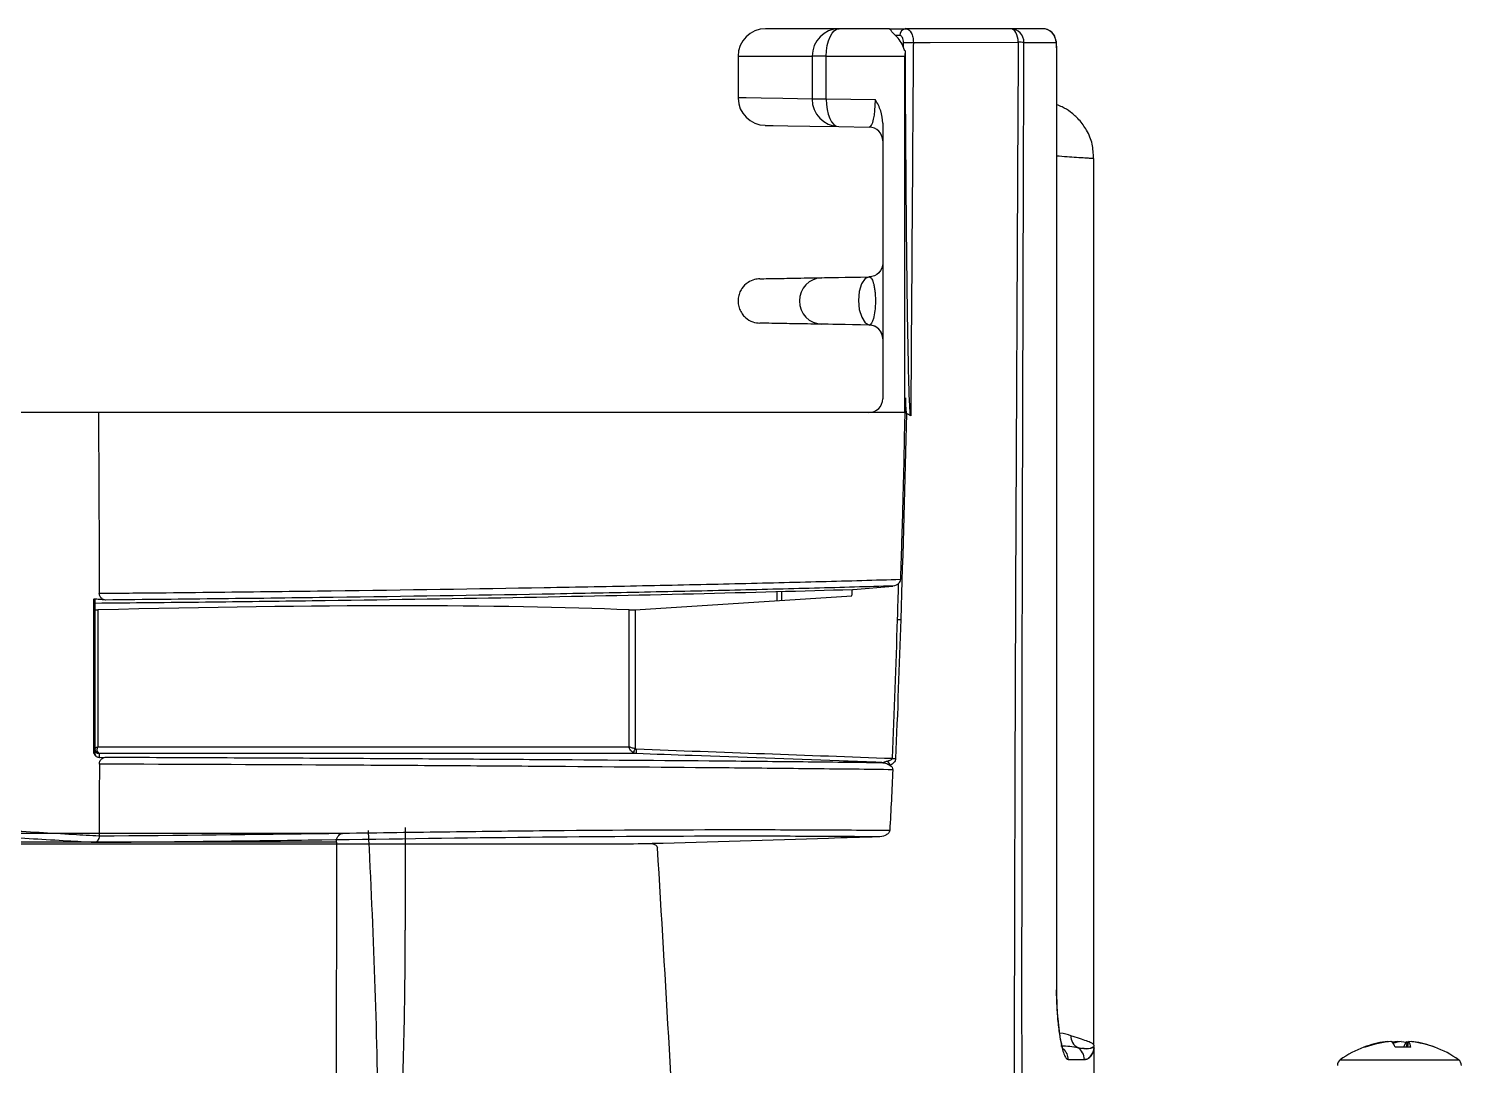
# Model space of a CAD drawing. Extents: x 9.3 to 87.2, y 0.6 to 68.8.
# Drawn here: x 40.103 to 43.223, y 11.33 to 13.587 of the extents above; entities that cross this region are included whole.
import ezdxf

# ---------------------------------------------------------------- set-up
doc = ezdxf.new("R2010")
doc.units = 0
doc.header["$MEASUREMENT"] = 0
doc.layers.add('OBJECT', color=7, linetype='CONTINUOUS')

msp = doc.modelspace()

# ---------------------------------------------------------------- linework, layer by layer
at = {"layer": 'OBJECT'}
for p, q in [((41.8677, 13.5872), (41.7075, 13.5872)), ((41.9765, 13.5872), (41.8677, 13.5872)), ((41.9765, 13.5872), (42.0129, 13.5872)), ((42.0001, 13.5722), (41.9904, 13.5722)), ((42.2406, 13.5872), (42.0129, 13.5872)), ((42.0077, 13.5459), (42.0078, 13.5571)), ((42.3401, 13.5597), (42.3399, 13.5572)), ((42.3411, 13.5478), (42.3409, 13.5453)), ((42.3409, 13.5453), (42.3412, 13.5453)), ((42.3415, 11.4973), (42.3413, 13.5453)), ((42.3413, 13.4215), (42.3413, 13.5453)), ((41.6475, 13.5272), (41.6475, 13.4367)), ((41.6475, 13.5272), (41.809, 13.5272)), ((41.809, 13.5272), (41.809, 13.4339)), ((41.8396, 13.5272), (41.809, 13.5272)), ((41.8396, 13.4339), (41.8396, 13.5272)), ((41.8396, 13.5272), (42.0107, 13.5272)), ((42.0107, 12.7512), (42.0107, 13.5272)), ((41.8396, 13.4339), (41.809, 13.4339)), ((41.9466, 13.432), (41.8396, 13.4339)), ((41.8667, 13.3739), (41.933, 13.3728)), ((41.9625, 13.3811), (41.9625, 12.7812)), ((42.4225, 11.3738), (42.4225, 13.3048)), ((42.0108, 12.7513), (42.0118, 12.7835)), ((40.2546, 12.7512), (39.9344, 12.7512)), ((42.0236, 12.7513), (42.0235, 12.7443)), ((41.7325, 12.3416), (41.7325, 12.3607)), ((41.7423, 12.361), (41.7423, 12.3422)), ((41.4232, 12.3218), (41.8956, 12.3521)), ((40.253, 12.3214), (40.253, 12.0236)), ((41.4103, 12.0236), (41.4103, 12.3214)), ((41.4232, 12.3218), (41.4232, 12.0193)), ((40.253, 12.0236), (41.4103, 12.0236)), ((41.4256, 12.0086), (40.2563, 12.0086)), ((40.7858, 11.8347), (39.9993, 11.8347)), ((40.2563, 11.8293), (40.2563, 11.8293)), ((40.9233, 11.6238), (40.9235, 11.8476)), ((40.7729, 11.8154), (39.9996, 11.8154)), ((40.7729, 11.8154), (40.7717, 10.9696)), ((42.4228, 11.3712), (42.4227, 11.3738)), ((43.0618, 11.3817), (43.0619, 11.3812)), ((43.0674, 11.3814), (43.0674, 11.3817)), ((43.0875, 11.3811), (43.0837, 11.3817)), ((43.0837, 11.3803), (43.0837, 11.3817)), ((43.1039, 11.3817), (43.1028, 11.3694)), ((43.1063, 11.3693), (43.1077, 11.3817)), ((43.1132, 11.3817), (43.1131, 11.3812)), ((42.9588, 11.3418), (43.2163, 11.3418))]:
    msp.add_line(p, q, dxfattribs=at)
at = {"layer": 'OBJECT', "flags": 128}
for points in [[(41.8396, 13.5272), (41.8401, 13.539), (41.8417, 13.5502), (41.8443, 13.5606), (41.8478, 13.5697), (41.8521, 13.5771), (41.857, 13.5827), (41.8622, 13.5861), (41.8677, 13.5872)], [(42.2576, 13.5576), (42.2572, 13.5634), (42.2562, 13.569), (42.2546, 13.5741), (42.2525, 13.5786), (42.2499, 13.5823), (42.247, 13.585), (42.2438, 13.5867), (42.2406, 13.5872)], [(42.0292, 13.5569), (42.0655, 13.557), (42.2576, 13.5576)], [(41.809, 13.4339), (41.7453, 13.435), (41.6975, 13.4358), (41.6655, 13.4364), (41.6495, 13.4367), (41.6475, 13.4367)], [(41.8396, 13.4339), (41.84, 13.4223), (41.8414, 13.4111), (41.8438, 13.4007), (41.8472, 13.3917), (41.8513, 13.3842), (41.8561, 13.3786), (41.8613, 13.3752), (41.8667, 13.3739)], [(41.7065, 13.3767), (41.7085, 13.3767), (41.7243, 13.3764), (41.756, 13.3759), (41.8035, 13.375), (41.8667, 13.3739)], [(41.9336, 13.0467), (41.9244, 13.0428), (41.9166, 13.0317), (41.9115, 13.0152), (41.9097, 12.9956), (41.9115, 12.9758), (41.9167, 12.9587), (41.9245, 12.9468), (41.9337, 12.9418)], [(41.8961, 12.3654), (41.8982, 12.3656), (41.9848, 12.3735)], [(41.9947, 12.3007), (41.9956, 12.3007), (41.9965, 12.3007), (41.9974, 12.3007), (41.9983, 12.3006), (41.9992, 12.3006), (42, 12.3006), (42.0009, 12.3005), (42.0017, 12.3005)], [(40.2563, 12.0086), (40.2563, 12.0079), (40.2563, 12.0052), (40.2563, 12.0003)], [(40.2563, 12.0003), (40.2567, 12.0003), (40.2713, 12.0008)], [(41.9839, 11.9983), (41.9847, 11.9982), (41.9856, 11.9982), (41.9865, 11.9981), (41.9873, 11.9981), (41.9881, 11.9981), (41.9889, 11.998), (41.9897, 11.998), (41.9905, 11.998)], [(42.3409, 11.4973), (42.3412, 11.4973), (42.3412, 11.4973)], [(43.0618, 11.3817), (43.0575, 11.381), (43.0539, 11.3802)], [(43.0837, 11.3817), (43.0777, 11.381), (43.0727, 11.3802)], [(43.0913, 11.3817), (43.0973, 11.381), (43.1024, 11.3802)]]:
    msp.add_lwpolyline(points, dxfattribs=at)
at = {"layer": 'OBJECT'}
for centre, radius, start, end in [((41.7075, 13.5272), 0.06, 90, 180), ((41.8684, 13.5278), 0.0594, 90.5894, 180.5786), ((42.0141, 13.5732), 0.0141, 94.7364, 184.0617), ((42.2403, 13.5575), 0.0297, 359.4527, 89.4444), ((42.3102, 13.5572), 0.03, 4.7785, 90), ((42.3101, 13.5574), 0.0298, 359.7044, 89.6998), ((42.0277, 14.6313), 1.0744, 268.9395, 270.0785), ((42.2562, 13.2689), 0.2887, 87.2575, 89.7244), ((42.3112, 13.5453), 0.03, 359.9987, 4.7488), ((42.0707, 13.5272), 0.06, 169.3433, 180), ((41.7075, 13.4367), 0.06, 181.0591, 269), ((41.8683, 13.4333), 0.0594, 179.3873, 268.4243), ((41.9325, 13.3428), 0.03, 0, 89), ((41.8318, 12.9942), 0.0507, 91.7968, 268.2695), ((41.9325, 12.9118), 0.03, 0.0001, 89), ((41.9325, 12.9119), 0.03, 0.0299, 87.6973), ((41.9325, 12.7812), 0.03, 270, 0), ((40.2554, 12.0199), 0.00891, 182.6313, 256.4477), ((40.2565, 12.0186), 0.01, 180.0157, 268.6554), ((41.6475, 11.9074), 0.2506, 153.4917, 155.6978), ((41.5759, 12.0107), 0.1504, 176.9657, 180.7738), ((40.2565, 12.0098), 0.00998, 179.991, 221.7415), ((41.947, 11.9686), 0.0351, 23.9737, 42.8358), ((42.402, 11.3937), 0.0297, 179.163, 239.2745), ((42.3366, 11.3423), 0.0301, 359.9887, 50.2317), ((42.3717, 11.3423), 0.03, 0.0073, 59.7221), ((43.0875, 11.1624), 0.2208, 110.4171, 125.6682), ((43.0855, 11.1643), 0.2182, 94.7665, 110.2799), ((43.0875, 11.1624), 0.2208, 97.9922, 110.4171), ((43.0114, 11.3652), 0.00431, 61.6661, 101.5842), ((43.0895, 11.1616), 0.2209, 94.7776, 110.1628), ((43.0482, 11.3605), 0.0313, 15.7467, 42.7803), ((43.1036, 11.2944), 0.0882, 97.9822, 109.3172), ((43.0797, 11.1021), 0.2674, 88.3178, 90.3378), ((43.0953, 11.1025), 0.267, 86.3425, 93.6575), ((43.1269, 11.3604), 0.0313, 137.2245, 164.2485), ((43.0873, 11.367), 0.0252, 4.5413, 35.9322), ((43.0895, 11.1643), 0.2182, 69.7201, 85.2335), ((43.0986, 11.2412), 0.1412, 74.9106, 84.0607), ((43.0875, 11.1624), 0.2208, 69.5829, 82.0078), ((43.1639, 11.3678), 0.00169, 42.3002, 97.5398), ((43.0875, 11.1624), 0.2208, 54.3318, 69.5829), ((42.9675, 11.3296), 0.015, 125.6682, 180), ((43.2075, 11.3296), 0.015, 0, 54.3318)]:
    msp.add_arc(centre, radius, start, end, dxfattribs=at)
for centre, major_axis, ratio, start_param, end_param in [((41.9507, 13.5272), (0.0424, -0.0424), 0.999956, 1.102343, 1.633462), ((41.9325, 13.4328), (-0.0006, 0.06), 0.234538, 3.135094, 4.697697), ((38.1725, 12.0085), (3.68, 0.2402), 0.058259, 0.491508, 0.966126), ((40.2615, 12.3227), (0.015, 0.001), 0.058259, 3.13779, 4.107718), ((41.4235, 12.3227), (0.015, 0.001), 0.058259, 3.633101, 4.691133)]:
    msp.add_ellipse(centre, major_axis=major_axis, ratio=ratio, start_param=start_param, end_param=end_param, dxfattribs=at)
for points, knots in [([(41.9904, 13.5722), (41.9859, 13.5762), (41.9829, 13.5801), (41.9797, 13.5843), (41.9789, 13.5854), (41.9776, 13.5869), (41.977, 13.5872), (41.9765, 13.5872)], [0, 0, 0, 0, 0.5, 0.5, 0.75, 0.75, 1, 1, 1, 1]), ([(42.0078, 13.5571), (42.0078, 13.5611), (42.007, 13.565), (42.0042, 13.5706), (42.0021, 13.5722), (42.0001, 13.5722)], [0, 0, 0, 0, 0.5, 0.5, 1, 1, 1, 1]), ([(42.0129, 13.5872), (42.0173, 13.5872), (42.0215, 13.5839), (42.026, 13.5755), (42.0272, 13.5721), (42.0288, 13.5648), (42.0292, 13.5609), (42.0292, 13.5569)], [0, 0, 0, 0, 0.5, 0.5, 0.75, 0.75, 1, 1, 1, 1]), ([(42.0118, 13.5383), (42.0107, 13.5393), (42.01, 13.5406), (42.0087, 13.5432), (42.0082, 13.5446), (42.0077, 13.5459)], [0, 0, 0, 0, 0.5, 0.5, 1, 1, 1, 1]), ([(42.0292, 13.5569), (42.0291, 13.5469), (42.029, 13.5369), (42.029, 13.5269), (42.0287, 13.4869), (42.0284, 13.4469), (42.0281, 13.4069), (42.0269, 13.2469), (42.0258, 13.0869), (42.0248, 12.9269), (42.0244, 12.8684), (42.024, 12.8098), (42.0236, 12.7513)], [0, 0, 0, 0, 0.000762, 0.000762, 0.000762, 0.00381, 0.00381, 0.00381, 0.016002, 0.016002, 0.016002, 0.0204644, 0.0204644, 0.0204644, 0.0204644]), ([(42.2576, 13.5576), (42.2564, 13.3305), (42.2552, 13.1035), (42.253, 12.6494), (42.2519, 12.4224), (42.2502, 11.9683), (42.2496, 11.7412), (42.2486, 11.2871), (42.2483, 11.06), (42.2475, 10.6059), (42.2472, 10.3788), (42.2465, 10.0382), (42.2463, 9.9247), (42.2458, 9.6976), (42.2455, 9.5841), (42.2441, 9.357), (42.2431, 9.2435), (42.2403, 9.0164), (42.2387, 8.9029), (42.2381, 8.6758), (42.2379, 8.5623), (42.2375, 8.3352), (42.2374, 8.2217), (42.2372, 8.1082)], [0, 0, 0, 0, 0.125, 0.125, 0.25, 0.25, 0.375, 0.375, 0.5, 0.5, 0.625, 0.625, 0.6875, 0.6875, 0.75, 0.75, 0.8125, 0.8125, 0.875, 0.875, 0.9375, 0.9375, 1, 1, 1, 1]), ([(42.2612, 8.1081), (42.2612, 8.2216), (42.2612, 8.3352), (42.2612, 8.5055), (42.2612, 8.5622), (42.2612, 8.6758), (42.2612, 8.7325), (42.2614, 8.9028), (42.2627, 9.0163), (42.2648, 9.2434), (42.2655, 9.3569), (42.2662, 9.584), (42.2663, 9.6975), (42.2663, 9.9245), (42.2663, 10.0381), (42.2662, 10.3787), (42.2661, 10.6057), (42.2659, 11.0598), (42.2658, 11.2869), (42.2658, 11.741), (42.2659, 11.968), (42.2667, 12.4221), (42.2673, 12.6492), (42.2686, 13.1032), (42.2693, 13.3302), (42.27, 13.5572)], [0, 0, 0, 0, 0.0625, 0.0625, 0.09375, 0.09375, 0.125, 0.125, 0.1875, 0.1875, 0.25, 0.25, 0.3125, 0.3125, 0.375, 0.375, 0.5, 0.5, 0.625, 0.625, 0.75, 0.75, 0.875, 0.875, 1, 1, 1, 1]), ([(42.3411, 13.5478), (42.3409, 13.5506), (42.3406, 13.5546), (42.3402, 13.5586), (42.3401, 13.5597)], [0, 0, 0, 0, 0.699995, 1, 1, 1, 1]), ([(42.0235, 12.7443), (42.0233, 12.7444), (42.0233, 12.7447), (42.0231, 12.7452), (42.0231, 12.7454), (42.0229, 12.7462), (42.0228, 12.7467), (42.0226, 12.7482), (42.0225, 12.7492), (42.0222, 12.7523), (42.0221, 12.7544), (42.0216, 12.7606), (42.0214, 12.7647), (42.0208, 12.7771), (42.0205, 12.7854), (42.0197, 12.8102), (42.0192, 12.8267), (42.0181, 12.8764), (42.0175, 12.9094), (42.0159, 13.0087), (42.0152, 13.0749), (42.0132, 13.2735), (42.0124, 13.4059), (42.0118, 13.5383)], [0, 0, 0, 0, 0.000977, 0.000977, 0.001953, 0.001953, 0.003906, 0.003906, 0.007812, 0.007812, 0.015625, 0.015625, 0.03125, 0.03125, 0.0625, 0.0625, 0.125, 0.125, 0.25, 0.25, 0.5, 0.5, 1, 1, 1, 1]), ([(41.9625, 13.3811), (41.9625, 13.3903), (41.9609, 13.3993), (41.9553, 13.4166), (41.9513, 13.4246), (41.9466, 13.432)], [0, 0, 0, 0, 0.5, 0.5, 1, 1, 1, 1]), ([(42.4216, 13.3048), (42.4212, 13.3153), (42.4204, 13.3366), (42.4081, 13.3654), (42.3913, 13.3888), (42.3726, 13.4054), (42.3559, 13.4159), (42.3453, 13.42), (42.3413, 13.4215)], [0, 0, 0, 0, 0.205862, 0.421786, 0.609812, 0.774544, 0.916377, 1, 1, 1, 1]), ([(42.3413, 13.3104), (42.3567, 13.3093), (42.3908, 13.3069), (42.4177, 13.305), (42.42, 13.3049), (42.421, 13.3048)], [0, 0, 0, 0, 0.307356, 0.683158, 1, 1, 1, 1]), ([(41.9625, 13.0767), (41.9625, 13.069), (41.9594, 13.0613), (41.9485, 13.0502), (41.9409, 13.0469), (41.9331, 13.0467)], [0, 0, 0, 0, 0.5, 0.5, 1, 1, 1, 1]), ([(41.695, 13.0426), (41.691, 13.0422), (41.6819, 13.0414), (41.6676, 13.0347), (41.6566, 13.0238), (41.6502, 13.0113), (41.6474, 13.0001), (41.6474, 12.9882), (41.6503, 12.9766), (41.6558, 12.9664), (41.6651, 12.956), (41.6784, 12.9478), (41.6899, 12.9465), (41.695, 12.9459)], [0, 0, 0, 0, 0.080492, 0.183, 0.310454, 0.383342, 0.460575, 0.540175, 0.619772, 0.696993, 0.769871, 0.897348, 1, 1, 1, 1]), ([(41.695, 13.0426), (41.6952, 13.0426), (41.7066, 13.0428), (41.7405, 13.0434), (41.7545, 13.0436), (41.7798, 13.0441), (41.7889, 13.0442), (41.8085, 13.0446), (41.8193, 13.0447), (41.8302, 13.0449)], [0, 0, 0, 0, 0.5, 0.5, 0.75, 0.75, 0.875, 0.875, 1, 1, 1, 1]), ([(41.9331, 13.0467), (41.9347, 13.0467), (41.9363, 13.0457), (41.9393, 13.0415), (41.9407, 13.0383), (41.9426, 13.0318), (41.9432, 13.0294), (41.9443, 13.0239), (41.9448, 13.0208), (41.9456, 13.0144), (41.946, 13.0108), (41.9464, 13.0035), (41.9466, 12.9997), (41.9466, 12.9919), (41.9465, 12.988), (41.9462, 12.9806), (41.9459, 12.9769), (41.9448, 12.9668), (41.9437, 12.9609), (41.94, 12.9471), (41.9369, 12.9424), (41.9337, 12.9418)], [0, 0, 0, 0, 0.125, 0.125, 0.25, 0.25, 0.3125, 0.3125, 0.375, 0.375, 0.4375, 0.4375, 0.5, 0.5, 0.5625, 0.5625, 0.625, 0.625, 0.75, 0.75, 1, 1, 1, 1]), ([(41.8303, 12.9436), (41.8194, 12.9437), (41.8086, 12.9439), (41.789, 12.9443), (41.7798, 12.9444), (41.7546, 12.9449), (41.7405, 12.9451), (41.7066, 12.9457), (41.6952, 12.9459), (41.695, 12.9459)], [0, 0, 0, 0, 0.125, 0.125, 0.25, 0.25, 0.5, 0.5, 1, 1, 1, 1]), ([(41.9337, 12.9418), (41.9337, 12.9418), (41.9337, 12.9418), (41.9337, 12.9418), (41.9335, 12.9418), (41.9333, 12.9418), (41.933, 12.9418), (41.933, 12.9418), (41.933, 12.9418), (41.933, 12.9418)], [-0.00000006, -0.00000006, -0.00000006, -0.00000006, 0, 0, 0, 0.00008830403, 0.00008830403, 0.00008830403, 0.00008836403, 0.00008836403, 0.00008836403, 0.00008836403]), ([(42.0018, 12.3882), (42.002, 12.3931), (42.0022, 12.3979), (42.0023, 12.4028), (42.0029, 12.4222), (42.0035, 12.4416), (42.0041, 12.461), (42.005, 12.4897), (42.0058, 12.5183), (42.0066, 12.547), (42.0068, 12.5557), (42.007, 12.5644), (42.0073, 12.5731), (42.0082, 12.6079), (42.009, 12.6426), (42.0097, 12.6774), (42.0105, 12.7128), (42.0112, 12.7482), (42.0118, 12.7835)], [0, 0, 0, 0, 0.00036996, 0.00036996, 0.00036996, 0.0018498, 0.0018498, 0.0018498, 0.00403348, 0.00403348, 0.00403348, 0.00469654, 0.00469654, 0.00469654, 0.00734878, 0.00734878, 0.00734878, 0.01004433, 0.01004433, 0.01004433, 0.01004433]), ([(42.0118, 12.7835), (42.012, 12.7778), (42.0121, 12.772), (42.0125, 12.7634), (42.0127, 12.7605), (42.013, 12.7562), (42.0131, 12.7547), (42.0133, 12.7526), (42.0134, 12.7519), (42.0136, 12.7508), (42.0136, 12.7504), (42.0137, 12.7499), (42.0138, 12.7498), (42.0139, 12.7494), (42.014, 12.7492), (42.0141, 12.7492)], [0, 0, 0, 0, 0.5, 0.5, 0.75, 0.75, 0.875, 0.875, 0.9375, 0.9375, 0.96875, 0.96875, 0.984375, 0.984375, 1, 1, 1, 1]), ([(42.0108, 12.7512), (41.8988, 12.7512), (41.7773, 12.7512), (41.5808, 12.7512), (41.513, 12.7512), (41.3734, 12.7512), (41.3014, 12.7512), (41.1903, 12.7512), (41.1527, 12.7512), (41.0767, 12.7512), (41.0383, 12.7512), (40.9218, 12.7512), (40.8425, 12.7512), (40.5993, 12.7512), (40.4304, 12.7512), (40.2546, 12.7512)], [0, 0, 0, 0, 0.25, 0.25, 0.375, 0.375, 0.5, 0.5, 0.5625, 0.5625, 0.625, 0.625, 0.75, 0.75, 1, 1, 1, 1]), ([(40.2565, 12.3576), (40.3001, 12.358), (40.3434, 12.3584), (40.4292, 12.3592), (40.4717, 12.3597), (40.598, 12.3611), (40.6808, 12.3621), (40.9238, 12.3653), (41.0782, 12.3676), (41.262, 12.3709), (41.2982, 12.3716), (41.3697, 12.3729), (41.4048, 12.3736), (41.5087, 12.3757), (41.5757, 12.3772), (41.7054, 12.3802), (41.7681, 12.3817), (41.8886, 12.3849), (41.9464, 12.3865), (42.0018, 12.3882)], [0, 0, 0, 0, 0.0625, 0.0625, 0.125, 0.125, 0.25, 0.25, 0.5, 0.5, 0.5625, 0.5625, 0.625, 0.625, 0.75, 0.75, 0.875, 0.875, 1, 1, 1, 1]), ([(41.9971, 12.3789), (41.9984, 12.3802), (41.9995, 12.3816), (42.0012, 12.3847), (42.0018, 12.3864), (42.0018, 12.3882)], [0, 0, 0, 0, 0.5, 0.5, 1, 1, 1, 1]), ([(41.8961, 12.3654), (41.7894, 12.3621), (41.6739, 12.359), (41.427, 12.3531), (41.2954, 12.3504), (41.018, 12.3453), (40.8722, 12.343), (40.6441, 12.34), (40.5665, 12.339), (40.4086, 12.3372), (40.3283, 12.3364), (40.2465, 12.3357)], [0, 0, 0, 0, 0.25, 0.25, 0.5, 0.5, 0.75, 0.75, 0.875, 0.875, 1, 1, 1, 1]), ([(40.2697, 12.343), (40.267, 12.3433), (40.2643, 12.3442), (40.2605, 12.3473), (40.2593, 12.3487), (40.2573, 12.3524), (40.2565, 12.3548), (40.2565, 12.3576)], [0, 0, 0, 0, 0.5, 0.5, 0.75, 0.75, 1, 1, 1, 1]), ([(41.9848, 12.3735), (41.9302, 12.3719), (41.8732, 12.3702), (41.7544, 12.3671), (41.6927, 12.3655), (41.5651, 12.3625), (41.4992, 12.3611), (41.3631, 12.3583), (41.2928, 12.3569), (41.0762, 12.353), (40.9246, 12.3507), (40.6861, 12.3475), (40.6049, 12.3465), (40.4396, 12.3447), (40.3554, 12.3438), (40.2697, 12.343)], [0, 0, 0, 0, 0.125, 0.125, 0.25, 0.25, 0.375, 0.375, 0.5, 0.5, 0.75, 0.75, 0.875, 0.875, 1, 1, 1, 1]), ([(41.9947, 12.3007), (41.9947, 12.301), (41.9948, 12.3012), (41.9948, 12.3014), (41.9956, 12.3272), (41.9963, 12.3531), (41.9971, 12.3789)], [0, 0, 0, 0, 0.000016803, 0.000016803, 0.000016803, 0.001987127, 0.001987127, 0.001987127, 0.001987127]), ([(40.2697, 12.343), (40.2653, 12.3434), (40.2609, 12.3438), (40.2565, 12.3442), (40.2532, 12.3445), (40.2499, 12.3448), (40.2465, 12.3451), (40.2458, 12.3452), (40.2451, 12.3452), (40.2444, 12.3453)], [-0.000655032, -0.000655032, -0.000655032, -0.000655032, 0, 0, 0, 0.000494342, 0.000494342, 0.000494342, 0.000599943, 0.000599943, 0.000599943, 0.000599943]), ([(40.2465, 12.0195), (40.2465, 12.02), (40.2471, 12.0206), (40.2494, 12.022), (40.2511, 12.0228), (40.253, 12.0236)], [0, 0, 0, 0, 0.5, 0.5, 1, 1, 1, 1]), ([(40.2533, 12.0113), (40.2526, 12.0127), (40.2521, 12.0145), (40.2521, 12.0188), (40.2524, 12.0213), (40.253, 12.0236)], [0, 0, 0, 0, 0.5, 0.5, 1, 1, 1, 1]), ([(41.4191, 12.0106), (41.4167, 12.0119), (41.4147, 12.0139), (41.4117, 12.0184), (41.4107, 12.021), (41.4103, 12.0236)], [0, 0, 0, 0, 0.5, 0.5, 1, 1, 1, 1]), ([(41.4232, 12.0193), (41.4205, 12.0197), (41.4178, 12.0204), (41.4134, 12.0219), (41.4115, 12.0228), (41.4103, 12.0236)], [0, 0, 0, 0, 0.5, 0.5, 1, 1, 1, 1]), ([(41.4232, 12.0193), (41.4234, 12.0192), (41.4235, 12.0191), (41.4237, 12.0191), (41.4243, 12.0188), (41.4251, 12.0187), (41.4258, 12.0186)], [0, 0, 0, 0, 0.00001318777, 0.00001318777, 0.00001318777, 0.0000681759, 0.0000681759, 0.0000681759, 0.0000681759]), ([(40.2563, 12.0003), (40.255, 12.0002), (40.2538, 12.0004), (40.2514, 12.0013), (40.2502, 12.002), (40.2491, 12.0032)], [0, 0, 0, 0, 0.5, 0.5, 1, 1, 1, 1]), ([(40.2567, 11.9856), (40.2567, 11.9886), (40.2576, 11.9913), (40.2598, 11.9952), (40.2612, 11.9966), (40.2653, 11.9998), (40.2683, 12.0007), (40.2713, 12.0008)], [0, 0, 0, 0, 0.25, 0.25, 0.5, 0.5, 1, 1, 1, 1]), ([(41.9845, 11.9734), (41.9299, 11.9741), (41.8727, 11.9747), (41.7536, 11.976), (41.6919, 11.9766), (41.4999, 11.9784), (41.3632, 11.9795), (41.1811, 11.9808), (41.1441, 11.9811), (41.0694, 11.9816), (41.0315, 11.9818), (40.9167, 11.9825), (40.8383, 11.983), (40.5979, 11.9843), (40.4301, 11.985), (40.2567, 11.9856)], [0, 0, 0, 0, 0.125, 0.125, 0.25, 0.25, 0.5, 0.5, 0.5625, 0.5625, 0.625, 0.625, 0.75, 0.75, 1, 1, 1, 1]), ([(40.2713, 12.0008), (40.3556, 12.0005), (40.4385, 12.0002), (40.6015, 11.9994), (40.6812, 11.9991), (40.8373, 11.9982), (40.9136, 11.9978), (41.0255, 11.9971), (41.0624, 11.9969), (41.1353, 11.9964), (41.1713, 11.9962), (41.349, 11.9949), (41.4826, 11.9939), (41.6704, 11.9922), (41.7309, 11.9916), (41.8476, 11.9904), (41.9038, 11.9898), (41.9575, 11.9891)], [0, 0, 0, 0, 0.125, 0.125, 0.25, 0.25, 0.375, 0.375, 0.4375, 0.4375, 0.5, 0.5, 0.75, 0.75, 0.875, 0.875, 1, 1, 1, 1]), ([(41.9609, 11.9891), (41.9564, 11.9893), (41.9518, 11.9894), (41.9473, 11.9896), (41.9207, 11.9905), (41.894, 11.9915), (41.8674, 11.9925), (41.7608, 11.9964), (41.6542, 12.0002), (41.5477, 12.0042), (41.507, 12.0056), (41.4663, 12.0071), (41.4256, 12.0086)], [0.00016333, 0.00016333, 0.00016333, 0.00016333, 0.000508, 0.000508, 0.000508, 0.00254, 0.00254, 0.00254, 0.010668, 0.010668, 0.010668, 0.01377137, 0.01377137, 0.01377137, 0.01377137]), ([(41.9575, 11.9891), (41.9613, 11.989), (41.965, 11.9885), (41.9722, 11.9866), (41.9759, 11.9852), (41.979, 11.9828)], [0, 0, 0, 0, 0.5, 0.5, 1, 1, 1, 1]), ([(41.9575, 11.9891), (41.9585, 11.9891), (41.9593, 11.9891), (41.9606, 11.9891), (41.961, 11.9891), (41.9609, 11.9891)], [0, 0, 0, 0, 0.5, 0.5, 1, 1, 1, 1]), ([(41.9609, 11.9891), (41.962, 11.9891), (41.9628, 11.9891), (41.9643, 11.9896), (41.9652, 11.99), (41.968, 11.9911), (41.9703, 11.9919), (41.9727, 11.9924)], [0, 0, 0, 0, 0.25, 0.25, 0.5, 0.5, 1, 1, 1, 1]), ([(41.9727, 11.9924), (41.9748, 11.9929), (41.977, 11.9934), (41.98, 11.9946), (41.981, 11.9951), (41.9829, 11.9963), (41.9838, 11.9971), (41.9839, 11.9983)], [0, 0, 0, 0, 0.5, 0.5, 0.75, 0.75, 1, 1, 1, 1]), ([(41.9905, 11.998), (41.9904, 11.9945), (41.9887, 11.9913), (41.9844, 11.9863), (41.9818, 11.9844), (41.979, 11.9828)], [0, 0, 0, 0, 0.5, 0.5, 1, 1, 1, 1]), ([(41.979, 11.9828), (41.9805, 11.9818), (41.9818, 11.9805), (41.9839, 11.9773), (41.9846, 11.9754), (41.9845, 11.9734)], [0, 0, 0, 0, 0.5, 0.5, 1, 1, 1, 1]), ([(39.7897, 11.8562), (39.8768, 11.8513), (39.9639, 11.8465), (40.051, 11.8415), (40.1006, 11.8386), (40.1502, 11.8357), (40.1998, 11.8328), (40.2186, 11.8317), (40.2375, 11.8306), (40.2563, 11.8295)], [0, 0, 0, 0, 0.0129412, 0.0129412, 0.0129412, 0.0203121, 0.0203121, 0.0203121, 0.02311342, 0.02311342, 0.02311342, 0.02311342]), ([(40.2462, 11.8146), (40.2266, 11.8158), (40.207, 11.8169), (40.1875, 11.8181), (40.1379, 11.821), (40.0883, 11.8239), (40.0387, 11.8267), (39.9516, 11.8317), (39.8645, 11.8366), (39.7775, 11.8414)], [0, 0, 0, 0, 0.00290767, 0.00290767, 0.00290767, 0.01027828, 0.01027828, 0.01027828, 0.02321912, 0.02321912, 0.02321912, 0.02321912]), ([(40.2563, 11.8293), (40.2562, 11.8255), (40.255, 11.8218), (40.2513, 11.8165), (40.2488, 11.8149), (40.2462, 11.8146)], [0, 0, 0, 0, 0.5, 0.5, 1, 1, 1, 1]), ([(41.9528, 11.8273), (41.8987, 11.8277), (41.8421, 11.8281), (41.7245, 11.8285), (41.6635, 11.8286), (41.4741, 11.8283), (41.339, 11.8275), (41.0513, 11.8245), (40.8999, 11.8223), (40.662, 11.819), (40.581, 11.8179), (40.4158, 11.816), (40.3316, 11.8152), (40.2462, 11.8146)], [0, 0, 0, 0, 0.125, 0.125, 0.25, 0.25, 0.5, 0.5, 0.75, 0.75, 0.875, 0.875, 1, 1, 1, 1]), ([(40.2563, 11.8293), (40.4292, 11.8306), (40.5964, 11.8326), (40.8367, 11.8359), (40.9149, 11.8371), (41.0677, 11.8391), (41.1422, 11.84), (41.3599, 11.8422), (41.4961, 11.8429), (41.6869, 11.843), (41.7483, 11.8429), (41.8666, 11.8424), (41.9236, 11.842), (41.9779, 11.8415)], [0, 0, 0, 0, 0.25, 0.25, 0.375, 0.375, 0.5, 0.5, 0.75, 0.75, 0.875, 0.875, 1, 1, 1, 1]), ([(40.7729, 11.8154), (40.7729, 11.8155), (40.7729, 11.8177), (40.7734, 11.8222), (40.7759, 11.828), (40.7797, 11.8324), (40.7832, 11.8343), (40.7854, 11.8346), (40.7858, 11.8347)], [0, 0, 0, 0, 0.001375, 0.234425, 0.466054, 0.698602, 0.931143, 1, 1, 1, 1]), ([(40.842, 11.8414), (40.8472, 11.7334), (40.8576, 11.5176), (40.8634, 11.2308), (40.8667, 11.0519), (40.868, 10.9811)], [0, 0, 0, 0, 0.376518, 0.752861, 1, 1, 1, 1]), ([(41.9779, 11.8415), (41.9778, 11.8387), (41.9761, 11.8362), (41.9722, 11.8326), (41.9699, 11.8313), (41.9629, 11.8283), (41.9578, 11.8275), (41.9528, 11.8273)], [0, 0, 0, 0, 0.25, 0.25, 0.5, 0.5, 1, 1, 1, 1]), ([(39.6139, 11.8124), (39.7093, 11.8124), (39.8032, 11.8124), (39.9872, 11.8124), (40.0774, 11.8123), (40.253, 11.8123), (40.3386, 11.8123), (40.5052, 11.8122), (40.5864, 11.8122), (40.7431, 11.8122), (40.8188, 11.8122), (40.9643, 11.8122), (41.0339, 11.8122), (41.1668, 11.8122), (41.2301, 11.8123), (41.3203, 11.8123), (41.3495, 11.8123), (41.4062, 11.8124), (41.4337, 11.8124), (41.4604, 11.8124)], [0, 0, 0, 0, 0.125, 0.125, 0.25, 0.25, 0.375, 0.375, 0.5, 0.5, 0.625, 0.625, 0.75, 0.75, 0.875, 0.875, 0.9375, 0.9375, 1, 1, 1, 1]), ([(41.4604, 11.8124), (41.4629, 11.8119), (41.4653, 11.811), (41.4686, 11.8088), (41.4696, 11.8079), (41.4713, 11.8058), (41.4719, 11.8044), (41.472, 11.803)], [0, 0, 0, 0, 0.5, 0.5, 0.75, 0.75, 1, 1, 1, 1]), ([(40.9074, 10.982), (40.9085, 11.0121), (40.9124, 11.1174), (40.9177, 11.2979), (40.9226, 11.4817), (40.9226, 11.5903), (40.9226, 11.6238)], [0, 0, 0, 0, 0.140929, 0.492249, 0.843576, 1, 1, 1, 1]), ([(42.3409, 11.4973), (42.3409, 11.4856), (42.3412, 11.4743), (42.3419, 11.4576), (42.3421, 11.4521), (42.3428, 11.4415), (42.3432, 11.4364), (42.3444, 11.4215), (42.3454, 11.4122), (42.3476, 11.3955), (42.3488, 11.388), (42.3514, 11.3746), (42.3527, 11.3689), (42.3554, 11.3591), (42.3569, 11.3551), (42.3597, 11.3486), (42.3611, 11.3463), (42.3639, 11.3431), (42.3653, 11.3423), (42.3666, 11.3423)], [0, 0, 0, 0, 0.125, 0.125, 0.1875, 0.1875, 0.25, 0.25, 0.375, 0.375, 0.5, 0.5, 0.625, 0.625, 0.75, 0.75, 0.875, 0.875, 1, 1, 1, 1]), ([(42.3562, 11.3633), (42.3562, 11.3633), (42.3562, 11.3632), (42.353, 11.3716), (42.349, 11.3898), (42.3449, 11.4185), (42.3422, 11.4541), (42.341, 11.4834), (42.3414, 11.4997), (42.3414, 11.5029)], [0, 0, 0, 0, 0.065017, 0.215657, 0.401696, 0.604979, 0.775498, 0.956105, 1, 1, 1, 1]), ([(42.3723, 11.3941), (42.3651, 11.3967), (42.3577, 11.3993), (42.3481, 11.4001), (42.3479, 11.4001)], [0, 0, 0, 0, 0.9776388, 1, 1, 1, 1]), ([(42.4225, 11.3738), (42.4225, 11.3738), (42.4225, 11.3738), (42.4171, 11.3799), (42.3993, 11.3852), (42.3788, 11.392), (42.3723, 11.3941)], [0, 0, 0, 0, 0.03291, 0.343515, 0.794031, 1, 1, 1, 1]), ([(42.3868, 11.3682), (42.3892, 11.3677), (42.4015, 11.3652), (42.4173, 11.3661), (42.4227, 11.3714), (42.4226, 11.3712), (42.4226, 11.3712)], [0, 0, 0, 0, 0.10346, 0.535457, 0.988228, 1, 1, 1, 1]), ([(42.4226, 11.3712), (42.4226, 11.3712), (42.4226, 11.3712), (42.4205, 11.3682), (42.4125, 11.3644), (42.3979, 11.3666), (42.3961, 11.3669)], [0, 0, 0, 0, 0.029901, 0.204717, 0.904423, 1, 1, 1, 1]), ([(42.4017, 11.3423), (42.4052, 11.3423), (42.4083, 11.3434), (42.4135, 11.347), (42.4157, 11.3494), (42.4192, 11.355), (42.4205, 11.3581), (42.4219, 11.3629), (42.4222, 11.3645), (42.4226, 11.3674), (42.4227, 11.3687), (42.4227, 11.3688), (42.4226, 11.3674), (42.4222, 11.3645), (42.4219, 11.3629), (42.4205, 11.3581), (42.4192, 11.355), (42.4157, 11.3495), (42.4135, 11.347), (42.4083, 11.3434), (42.4052, 11.3423), (42.4017, 11.3423), (42.4017, 11.3423), (42.4017, 11.3423), (42.4017, 11.3423)], [0, 0, 0, 0, 0.125, 0.125, 0.25, 0.25, 0.375, 0.375, 0.4375, 0.4375, 0.5, 0.5, 0.5625, 0.5625, 0.625, 0.625, 0.75, 0.75, 0.875, 0.875, 1, 1, 1, 1, 1, 1, 1]), ([(42.4228, 9.8844), (42.4228, 9.9543), (42.4228, 10.1333), (42.423, 10.4209), (42.4229, 10.7482), (42.4228, 11.0637), (42.4228, 11.2706), (42.4227, 11.3679)], [0, 0, 0, 0, 0.141299, 0.362006, 0.58149, 0.803267, 1, 1, 1, 1])]:
    msp.add_open_spline(points, degree=3, knots=knots, dxfattribs=at)
for points in [[(42.3102, 13.5872), (42.2905, 13.5872), (42.2673, 13.5872), (42.2406, 13.5872)], [(42.27, 13.5572), (42.2968, 13.5572), (42.3201, 13.5572), (42.3399, 13.5572)], [(42.3399, 13.5572), (42.3403, 13.5533), (42.3406, 13.5493), (42.3409, 13.5453)], [(42.3409, 13.5453), (42.3409, 12.8626), (42.3405, 12.18), (42.3409, 11.4973)], [(41.8302, 13.0449), (41.8414, 13.0451), (41.8805, 13.0458), (41.9336, 13.0467)], [(41.933, 12.9418), (41.8805, 12.9427), (41.8415, 12.9434), (41.8303, 12.9436)], [(40.2546, 12.7512), (40.2555, 12.62), (40.2561, 12.4888), (40.2565, 12.3576)], [(42.0141, 12.7492), (42.0105, 12.5996), (42.0065, 12.4501), (42.0017, 12.3005)], [(42.0235, 12.7443), (42.0204, 12.746), (42.0173, 12.7476), (42.0141, 12.7492)], [(41.8956, 12.3521), (41.8958, 12.3565), (41.8959, 12.361), (41.8961, 12.3654)], [(41.9971, 12.3789), (41.9939, 12.3757), (41.9894, 12.3739), (41.9848, 12.3735)], [(40.2444, 12.0096), (40.2444, 12.1215), (40.2444, 12.2334), (40.2444, 12.3453)], [(40.2444, 12.3453), (40.2458, 12.3452), (40.2465, 12.345), (40.2465, 12.3448)], [(40.2465, 12.3448), (40.2465, 12.2331), (40.2465, 12.1215), (40.2465, 12.0098)], [(41.9839, 11.9983), (41.988, 12.0991), (41.9916, 12.1999), (41.9947, 12.3007)], [(42.0017, 12.3005), (41.9984, 12.1997), (41.9948, 12.0988), (41.9905, 11.998)], [(41.4258, 12.0186), (41.6118, 12.0118), (41.7978, 12.005), (41.9839, 11.9983)], [(40.2444, 12.0096), (40.2458, 12.0096), (40.2465, 12.0097), (40.2465, 12.0098)], [(40.2491, 12.0032), (40.2474, 12.005), (40.2459, 12.0073), (40.2444, 12.0096)], [(40.2533, 12.0113), (40.2542, 12.0097), (40.2552, 12.0088), (40.2563, 12.0086)], [(40.2567, 11.9856), (40.2566, 11.9336), (40.2565, 11.8815), (40.2563, 11.8295)], [(41.4256, 12.0086), (41.4233, 12.0087), (41.4211, 12.0094), (41.4191, 12.0106)], [(41.9845, 11.9734), (41.9824, 11.9294), (41.9802, 11.8855), (41.9779, 11.8415)], [(40.2563, 11.8295), (40.2563, 11.8294), (40.2563, 11.8294), (40.2563, 11.8293)], [(41.9528, 11.8273), (41.9166, 11.8262), (41.8804, 11.8251), (41.8442, 11.824)], [(41.8442, 11.824), (41.7163, 11.8201), (41.5884, 11.8162), (41.4604, 11.8124)], [(41.5212, 10.926), (41.5066, 11.2184), (41.4902, 11.5108), (41.472, 11.803)], [(42.3505, 11.3722), (42.3647, 11.3722), (42.3768, 11.3706), (42.3868, 11.3682)], [(42.3666, 11.3423), (42.3811, 11.3423), (42.3928, 11.3423), (42.4017, 11.3423)]]:
    msp.add_open_spline(points, degree=3, dxfattribs=at)

doc.saveas('drawing.dxf')
